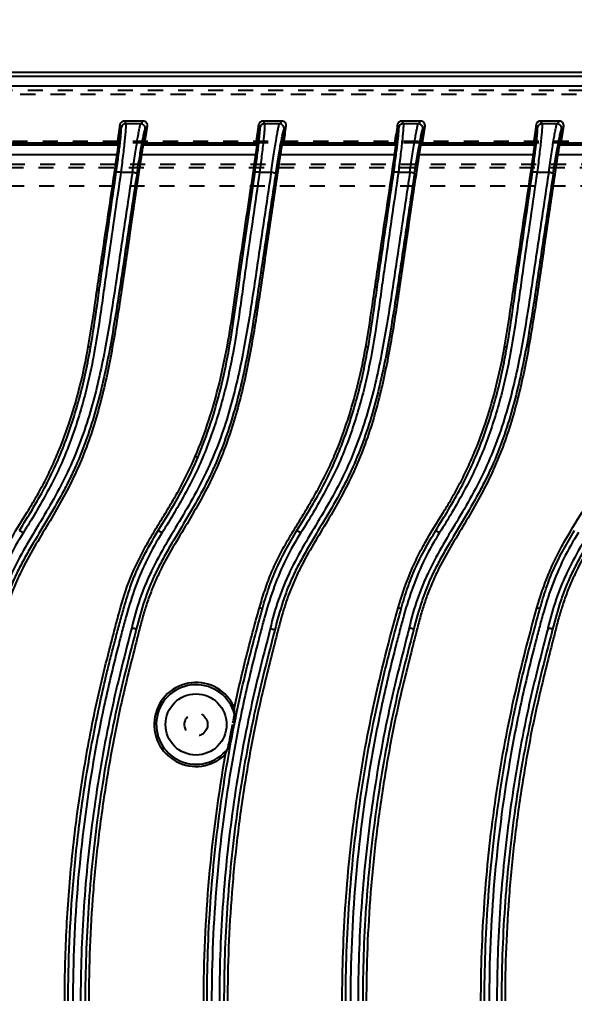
# Model space of a CAD drawing. Header units: millimetres. Extents: x -946 to 3963, y -10008 to 1396.
# Drawn here: x 1483.7 to 1544, y -832.9 to -727.1 of the extents above; entities that cross this region are included whole.
import ezdxf

# ---------------------------------------------------------------- set-up
doc = ezdxf.new("R2010")
doc.units = ezdxf.units.MM
doc.header["$LTSCALE"] = 16.335
doc.header["$PDMODE"] = 3
doc.header["$PDSIZE"] = 0.3125
doc.linetypes.add('HIDDEN', pattern=[0.2, 0.1, -0.1])
doc.layers.get('0').update_dxf_attribs({"linetype": 'CONTINUOUS'})
doc.layers.get('Defpoints').update_dxf_attribs({"linetype": 'CONTINUOUS'})
doc.layers.add('DEFAULT_2', color=8, linetype='HIDDEN')
doc.styles.get("Standard").update_dxf_attribs({"font": 'txt', "width": 0.8})
doc.dimstyles.new('11', dxfattribs={"dimtxt": 10, "dimasz": 10, "dimexe": 0, "dimexo": 0, "dimgap": 0, "dimtad": 0, "dimzin": 0, "dimdsep": 46, "dimtxsty": 'Standard', "dimcen": 0, "dimclrd": 4, "dimclre": 4, "dimclrt": 6, "dimazin": 0, "dimtfac": 1, "dimtofl": 0, "dimtmove": 0, "dimatfit": 3, "dimfxl": 0, "dimtolj": 1, "dimtzin": 0, "dimarcsym": 0})

# ---------------------------------------------------------------- blocks, each defined once
blk = doc.blocks.new('*D20')
at = {"color": 4, "lineweight": -2}
for p, q in [((1308.93, -833.86), (1308.93, -701.67)), ((1318.93, -701.67), (1478.02, -701.67)), ((1807.46, -701.67), (1516.68, -701.67)), ((1817.46, -797.18), (1817.46, -701.67))]:
    blk.add_line(p, q, dxfattribs=at)
at = {"color": 4}
for points in [[(1318.93, -700.01), (1318.93, -703.34), (1308.93, -701.67)], [(1807.46, -700.01), (1807.46, -703.34), (1817.46, -701.67)]]:
    blk.add_solid(points, dxfattribs=at)
at = {"layer": 'Defpoints', "color": 0}
for p in [(1308.93, -701.67), (1817.46, -797.18), (1308.93, -833.86)]:
    blk.add_point(p, dxfattribs=at)
at = {"color": 6, "insert": (1497.35, -701.67), "char_height": 10, "attachment_point": 5}
blk.add_mtext('\\A1;508.53', dxfattribs=at)
blk = doc.blocks.new('*D22')
at = {"color": 4, "lineweight": -2}
for p, q in [((1248.19, -736.94), (1248.19, -631.54)), ((1258.19, -631.54), (1512.67, -631.54)), ((1868.19, -631.54), (1548.67, -631.54)), ((1878.19, -736.94), (1878.19, -631.54))]:
    blk.add_line(p, q, dxfattribs=at)
at = {"color": 4}
for points in [[(1258.19, -629.87), (1258.19, -633.2), (1248.19, -631.54)], [(1868.19, -629.87), (1868.19, -633.2), (1878.19, -631.54)]]:
    blk.add_solid(points, dxfattribs=at)
at = {"layer": 'Defpoints', "color": 0}
for p in [(1248.19, -631.54), (1248.19, -736.94), (1878.19, -736.94)]:
    blk.add_point(p, dxfattribs=at)
at = {"color": 6, "insert": (1530.67, -631.54), "char_height": 10, "attachment_point": 5}
blk.add_mtext('\\A1;630.00', dxfattribs=at)

msp = doc.modelspace()

# ---------------------------------------------------------------- linework, layer by layer
at = {"color": 7, "linetype": 'Continuous'}
for p, q in [((1395.982, -732.854), (1619.855, -732.854)), ((1593.518, -733.347), (1416.687, -733.347)), ((1416.663, -734.35), (1593.543, -734.35)), ((1495.105, -738.175), (1495.252, -738.48)), ((1497.119, -738.175), (1495.105, -738.175)), ((1496.882, -738.48), (1497.119, -738.175)), ((1510.18, -738.175), (1510.327, -738.48)), ((1512.194, -738.175), (1510.18, -738.175)), ((1511.957, -738.48), (1512.194, -738.175)), ((1525.255, -738.175), (1525.402, -738.48)), ((1527.269, -738.175), (1525.255, -738.175)), ((1527.032, -738.48), (1527.269, -738.175)), ((1540.33, -738.175), (1540.477, -738.48)), ((1542.344, -738.175), (1540.33, -738.175)), ((1542.107, -738.48), (1542.344, -738.175)), ((1494.468, -740.846), (1494.756, -738.909)), ((1494.756, -738.909), (1494.609, -738.604)), ((1496.882, -738.48), (1495.252, -738.48)), ((1497.615, -738.751), (1497.378, -739.056)), ((1509.543, -740.846), (1509.831, -738.909)), ((1509.831, -738.909), (1509.684, -738.604)), ((1511.957, -738.48), (1510.327, -738.48)), ((1512.69, -738.751), (1512.453, -739.056)), ((1524.618, -740.846), (1524.906, -738.909)), ((1524.906, -738.909), (1524.759, -738.604)), ((1527.032, -738.48), (1525.402, -738.48)), ((1527.765, -738.751), (1527.528, -739.056)), ((1539.693, -740.846), (1539.981, -738.909)), ((1539.981, -738.909), (1539.834, -738.604)), ((1542.107, -738.48), (1540.477, -738.48)), ((1542.84, -738.751), (1542.603, -739.056)), ((1494.442, -740.796), (1482.077, -740.796)), ((1494.319, -740.562), (1482.27, -740.562)), ((1494.319, -740.562), (1494.468, -740.846)), ((1497.345, -740.562), (1497.111, -740.846)), ((1509.517, -740.796), (1497.152, -740.796)), ((1509.394, -740.562), (1497.345, -740.562)), ((1509.394, -740.562), (1509.543, -740.846)), ((1512.42, -740.562), (1512.186, -740.846)), ((1524.592, -740.796), (1512.227, -740.796)), ((1524.469, -740.562), (1512.42, -740.562)), ((1524.469, -740.562), (1524.618, -740.846)), ((1527.261, -740.846), (1527.124, -741.762)), ((1527.495, -740.562), (1527.302, -740.796)), ((1539.667, -740.796), (1527.302, -740.796)), ((1539.544, -740.562), (1527.495, -740.562)), ((1539.544, -740.562), (1539.693, -740.846)), ((1542.57, -740.562), (1542.336, -740.846)), ((1554.742, -740.796), (1542.377, -740.796)), ((1554.619, -740.562), (1542.57, -740.562)), ((1481.894, -741.8), (1494.326, -741.8)), ((1496.969, -741.8), (1509.401, -741.8)), ((1512.044, -741.8), (1524.476, -741.8)), ((1527.119, -741.8), (1539.551, -741.8)), ((1542.194, -741.8), (1554.626, -741.8)), ((1494.723, -743.712), (1495.983, -743.712)), ((1509.798, -743.712), (1511.058, -743.712)), ((1524.873, -743.712), (1526.133, -743.712)), ((1539.948, -743.712), (1541.208, -743.712)), ((1491.433, -762.757), (1491.179, -762.711)), ((1521.583, -762.757), (1521.329, -762.711)), ((1536.658, -762.757), (1536.404, -762.711)), ((1503.079, -774.723), (1502.806, -774.604)), ((1510.109, -791.133), (1509.782, -791.036)), ((1525.184, -791.133), (1524.857, -791.036)), ((1540.259, -791.133), (1539.932, -791.036))]:
    msp.add_line(p, q, dxfattribs=at)
msp.add_circle((1502.894, -803.707), 3.318, dxfattribs=at)
for centre, radius, start, end in [((1495.105, -738.677), 0.502, 89.9939, 171.60618), ((1510.18, -738.677), 0.502, 89.9939, 171.60618), ((1525.255, -738.677), 0.502, 89.9939, 171.60618), ((1540.33, -738.677), 0.502, 89.9939, 171.60618), ((1495.253, -738.984), 0.503, 90.07026, 171.4021), ((1496.88, -738.984), 0.503, 351.74445, 89.8616), ((1510.328, -738.984), 0.503, 90.07026, 171.4021), ((1511.955, -738.984), 0.503, 351.74445, 89.8616), ((1525.403, -738.984), 0.503, 90.07025, 171.40209), ((1527.03, -738.984), 0.503, 351.74449, 89.86161), ((1540.478, -738.984), 0.503, 90.07026, 171.4021), ((1542.105, -738.984), 0.503, 351.74445, 89.8616), ((1502.894, -803.707), 4.556, 23.73915, 314.17272), ((1502.894, -803.707), 4.321, 14.83869, 323.07332), ((1494.273, -802.357), 12.8, 358.91173, 2.16804), ((1657.35, -833.872), 153.654, 169.91833, 179.99441)]:
    msp.add_arc(centre, radius, start, end, dxfattribs=at)
for centre, major_axis, ratio, start_param, end_param in [((6706.35, -1516.338), (4145.301, -3254.93), 0.9991931, -2.6237227, -2.6233469), ((-149.885, -494.779), (1649.642, 229.679), 0.9993382, -0.286637, -0.2855374), ((6721.425, -1516.338), (4145.301, -3254.93), 0.9991931, -2.6237227, -2.6233469), ((-134.81, -494.779), (1649.642, 229.679), 0.9993382, -0.286637, -0.2855374), ((6736.5, -1516.338), (4145.301, -3254.93), 0.9991931, -2.6237227, -2.6233469), ((-119.735, -494.779), (1649.642, 229.679), 0.9993382, -0.286637, -0.2855374), ((6751.575, -1516.338), (4145.301, -3254.93), 0.9991931, -2.6237227, -2.6233469), ((-104.66, -494.779), (1649.642, 229.679), 0.9993382, -0.286637, -0.2855374)]:
    msp.add_ellipse(centre, major_axis=major_axis, ratio=ratio, start_param=start_param, end_param=end_param, dxfattribs=at)
for points, knots in [([(1497.615, -738.751), (1497.636, -738.613), (1497.551, -738.304), (1497.258, -738.175), (1497.119, -738.175)], [0, 0, 0, 0, 0.5000318, 1, 1, 1, 1]), ([(1512.69, -738.751), (1512.711, -738.613), (1512.626, -738.304), (1512.333, -738.175), (1512.194, -738.175)], [0, 0, 0, 0, 0.5000318, 1, 1, 1, 1]), ([(1527.765, -738.751), (1527.786, -738.613), (1527.701, -738.304), (1527.408, -738.175), (1527.269, -738.175)], [0, 0, 0, 0, 0.5000318, 1, 1, 1, 1]), ([(1542.84, -738.751), (1542.861, -738.613), (1542.776, -738.304), (1542.483, -738.175), (1542.344, -738.175)], [0, 0, 0, 0, 0.5000318, 1, 1, 1, 1]), ([(1494.225, -743.704), (1494.311, -743.104), (1494.432, -742.236), (1494.572, -741.13), (1494.654, -740.43), (1494.715, -739.848), (1494.75, -739.445), (1494.765, -739.195), (1494.769, -739.065), (1494.766, -738.974), (1494.762, -738.925), (1494.756, -738.909)], [0, 0, 0, 0, 0.376564, 0.5445873, 0.692061, 0.8145481, 0.9082275, 0.9433357, 0.9702746, 0.9890989, 1, 1, 1, 1]), ([(1495.252, -738.48), (1495.259, -738.496), (1495.263, -738.548), (1495.266, -738.644), (1495.262, -738.786), (1495.248, -739.058), (1495.213, -739.497), (1495.152, -740.132), (1495.069, -740.897), (1494.969, -741.767), (1494.852, -742.717), (1494.767, -743.374), (1494.723, -743.712)], [0, 0, 0, 0, 0.0101523, 0.0287434, 0.0556527, 0.0906475, 0.1839372, 0.3065392, 0.454492, 0.6223054, 0.8055891, 1, 1, 1, 1]), ([(1495.983, -743.712), (1496.031, -743.374), (1496.125, -742.716), (1496.268, -741.767), (1496.405, -740.897), (1496.531, -740.132), (1496.644, -739.496), (1496.729, -739.057), (1496.789, -738.786), (1496.823, -738.644), (1496.852, -738.547), (1496.871, -738.496), (1496.882, -738.48)], [0, 0, 0, 0, 0.1929247, 0.3750381, 0.5421255, 0.6899815, 0.8129634, 0.9069125, 0.9423776, 0.9698424, 0.9890907, 1, 1, 1, 1]), ([(1496.48, -743.852), (1496.572, -743.25), (1496.712, -742.379), (1496.901, -741.274), (1497.028, -740.574), (1497.14, -739.992), (1497.225, -739.589), (1497.285, -739.34), (1497.319, -739.209), (1497.349, -739.118), (1497.368, -739.071), (1497.378, -739.056)], [0, 0, 0, 0, 0.3743434, 0.5415752, 0.6886871, 0.8112772, 0.9056103, 0.9413499, 0.9690975, 0.9886723, 1, 1, 1, 1]), ([(1509.3, -743.704), (1509.386, -743.104), (1509.507, -742.235), (1509.647, -741.13), (1509.729, -740.43), (1509.79, -739.848), (1509.825, -739.445), (1509.84, -739.195), (1509.844, -739.065), (1509.841, -738.974), (1509.837, -738.925), (1509.831, -738.909)], [0, 0, 0, 0, 0.3765674, 0.5445905, 0.692063, 0.8145489, 0.9082275, 0.9433356, 0.9702744, 0.9890987, 1, 1, 1, 1]), ([(1510.327, -738.48), (1510.334, -738.496), (1510.338, -738.548), (1510.341, -738.644), (1510.337, -738.786), (1510.323, -739.058), (1510.288, -739.497), (1510.227, -740.132), (1510.144, -740.897), (1510.044, -741.767), (1509.927, -742.717), (1509.842, -743.374), (1509.798, -743.712)], [0, 0, 0, 0, 0.0101523, 0.0287434, 0.0556527, 0.0906475, 0.1839372, 0.3065392, 0.454492, 0.6223054, 0.8055891, 1, 1, 1, 1]), ([(1511.058, -743.712), (1511.106, -743.374), (1511.2, -742.716), (1511.343, -741.767), (1511.48, -740.897), (1511.606, -740.132), (1511.719, -739.496), (1511.804, -739.057), (1511.864, -738.786), (1511.898, -738.644), (1511.927, -738.547), (1511.946, -738.496), (1511.957, -738.48)], [0, 0, 0, 0, 0.1929247, 0.3750381, 0.5421255, 0.6899815, 0.8129634, 0.9069125, 0.9423776, 0.9698424, 0.9890907, 1, 1, 1, 1]), ([(1511.555, -743.852), (1511.647, -743.25), (1511.787, -742.379), (1511.976, -741.274), (1512.103, -740.574), (1512.215, -739.992), (1512.3, -739.589), (1512.36, -739.34), (1512.394, -739.209), (1512.424, -739.118), (1512.443, -739.071), (1512.453, -739.056)], [0, 0, 0, 0, 0.3743434, 0.5415752, 0.6886871, 0.8112772, 0.9056103, 0.9413499, 0.9690975, 0.9886723, 1, 1, 1, 1]), ([(1524.375, -743.704), (1524.461, -743.104), (1524.582, -742.236), (1524.722, -741.13), (1524.804, -740.43), (1524.865, -739.848), (1524.9, -739.445), (1524.915, -739.195), (1524.919, -739.065), (1524.916, -738.974), (1524.912, -738.925), (1524.906, -738.909)], [0, 0, 0, 0, 0.3765589, 0.5445805, 0.6920533, 0.8145404, 0.9082207, 0.9433303, 0.9702711, 0.9890975, 1, 1, 1, 1]), ([(1525.402, -738.48), (1525.409, -738.496), (1525.413, -738.548), (1525.416, -738.644), (1525.412, -738.786), (1525.398, -739.058), (1525.363, -739.497), (1525.302, -740.132), (1525.219, -740.897), (1525.119, -741.767), (1525.002, -742.717), (1524.917, -743.374), (1524.873, -743.712)], [0, 0, 0, 0, 0.0101523, 0.0287434, 0.0556527, 0.0906475, 0.1839372, 0.3065392, 0.4544921, 0.6223055, 0.8055892, 1, 1, 1, 1]), ([(1526.133, -743.712), (1526.181, -743.374), (1526.275, -742.716), (1526.418, -741.767), (1526.555, -740.897), (1526.681, -740.132), (1526.794, -739.496), (1526.879, -739.057), (1526.939, -738.786), (1526.973, -738.644), (1527.002, -738.547), (1527.021, -738.496), (1527.032, -738.48)], [0, 0, 0, 0, 0.1929248, 0.3750381, 0.5421254, 0.6899815, 0.8129634, 0.9069126, 0.9423776, 0.9698424, 0.9890907, 1, 1, 1, 1]), ([(1526.63, -743.852), (1526.722, -743.25), (1526.862, -742.379), (1527.051, -741.274), (1527.178, -740.574), (1527.29, -739.992), (1527.375, -739.589), (1527.435, -739.34), (1527.469, -739.209), (1527.499, -739.118), (1527.518, -739.071), (1527.528, -739.056)], [0, 0, 0, 0, 0.3743409, 0.5415718, 0.6886833, 0.8112734, 0.9056072, 0.9413474, 0.9690957, 0.9886713, 1, 1, 1, 1]), ([(1539.45, -743.704), (1539.536, -743.104), (1539.657, -742.236), (1539.797, -741.13), (1539.879, -740.43), (1539.94, -739.848), (1539.975, -739.445), (1539.99, -739.195), (1539.994, -739.065), (1539.991, -738.974), (1539.987, -738.925), (1539.981, -738.909)], [0, 0, 0, 0, 0.376564, 0.5445873, 0.692061, 0.8145481, 0.9082275, 0.9433357, 0.9702746, 0.9890989, 1, 1, 1, 1]), ([(1540.477, -738.48), (1540.484, -738.496), (1540.488, -738.548), (1540.491, -738.644), (1540.487, -738.786), (1540.473, -739.058), (1540.438, -739.497), (1540.377, -740.132), (1540.294, -740.897), (1540.194, -741.767), (1540.077, -742.717), (1539.992, -743.374), (1539.948, -743.712)], [0, 0, 0, 0, 0.0101523, 0.0287434, 0.0556527, 0.0906475, 0.1839372, 0.3065392, 0.454492, 0.6223054, 0.8055891, 1, 1, 1, 1]), ([(1541.208, -743.712), (1541.256, -743.374), (1541.35, -742.716), (1541.493, -741.767), (1541.63, -740.897), (1541.756, -740.132), (1541.869, -739.496), (1541.954, -739.057), (1542.014, -738.786), (1542.048, -738.644), (1542.077, -738.547), (1542.096, -738.496), (1542.107, -738.48)], [0, 0, 0, 0, 0.1929247, 0.3750381, 0.5421255, 0.6899815, 0.8129634, 0.9069125, 0.9423776, 0.9698424, 0.9890907, 1, 1, 1, 1]), ([(1541.705, -743.852), (1541.797, -743.25), (1541.937, -742.379), (1542.126, -741.274), (1542.253, -740.574), (1542.365, -739.992), (1542.45, -739.589), (1542.51, -739.34), (1542.544, -739.209), (1542.574, -739.118), (1542.593, -739.071), (1542.603, -739.056)], [0, 0, 0, 0, 0.3743434, 0.5415752, 0.6886871, 0.8112772, 0.9056103, 0.9413499, 0.9690975, 0.9886723, 1, 1, 1, 1]), ([(1494.326, -741.8), (1494.345, -741.676), (1494.37, -741.497), (1494.4, -741.266), (1494.418, -741.118), (1494.431, -740.994), (1494.442, -740.898), (1494.442, -740.837), (1494.446, -740.804), (1494.442, -740.796)], [0, 0, 0, 0, 0.3696476, 0.5389436, 0.6885842, 0.8135408, 0.9090729, 0.971911, 1, 1, 1, 1]), ([(1497.153, -740.796), (1497.146, -740.804), (1497.139, -740.837), (1497.122, -740.898), (1497.104, -740.994), (1497.069, -741.174), (1497.023, -741.446), (1496.987, -741.676), (1496.969, -741.8)], [0, 0, 0, 0, 0.0297712, 0.0939253, 0.1901684, 0.3151546, 0.6326665, 1, 1, 1, 1]), ([(1509.401, -741.8), (1509.42, -741.676), (1509.445, -741.497), (1509.475, -741.266), (1509.493, -741.118), (1509.506, -740.994), (1509.517, -740.898), (1509.517, -740.837), (1509.521, -740.804), (1509.517, -740.796)], [0, 0, 0, 0, 0.3696476, 0.5389436, 0.6885842, 0.8135408, 0.9090729, 0.971911, 1, 1, 1, 1]), ([(1512.228, -740.796), (1512.221, -740.804), (1512.214, -740.837), (1512.197, -740.898), (1512.179, -740.994), (1512.144, -741.174), (1512.098, -741.446), (1512.062, -741.676), (1512.044, -741.8)], [0, 0, 0, 0, 0.0297712, 0.0939253, 0.1901684, 0.3151546, 0.6326665, 1, 1, 1, 1]), ([(1524.476, -741.8), (1524.495, -741.676), (1524.52, -741.497), (1524.55, -741.266), (1524.568, -741.118), (1524.581, -740.994), (1524.592, -740.898), (1524.592, -740.837), (1524.596, -740.804), (1524.592, -740.796)], [0, 0, 0, 0, 0.3696476, 0.5389436, 0.6885842, 0.8135408, 0.9090729, 0.971911, 1, 1, 1, 1]), ([(1527.302, -740.796), (1527.296, -740.804), (1527.289, -740.837), (1527.272, -740.898), (1527.253, -740.994), (1527.219, -741.173), (1527.173, -741.446), (1527.137, -741.676), (1527.118, -741.8)], [0, 0, 0, 0, 0.0297503, 0.0938378, 0.189958, 0.3147626, 0.6324244, 1, 1, 1, 1]), ([(1539.551, -741.8), (1539.57, -741.676), (1539.595, -741.497), (1539.625, -741.266), (1539.643, -741.118), (1539.656, -740.994), (1539.667, -740.898), (1539.667, -740.837), (1539.671, -740.804), (1539.667, -740.796)], [0, 0, 0, 0, 0.3696476, 0.5389436, 0.6885842, 0.8135408, 0.9090729, 0.971911, 1, 1, 1, 1]), ([(1542.378, -740.796), (1542.371, -740.804), (1542.364, -740.837), (1542.347, -740.898), (1542.329, -740.994), (1542.294, -741.174), (1542.248, -741.446), (1542.212, -741.676), (1542.194, -741.8)], [0, 0, 0, 0, 0.0297712, 0.0939253, 0.1901684, 0.3151546, 0.6326665, 1, 1, 1, 1]), ([(1496.969, -741.8), (1496.675, -743.764), (1496.084, -747.691), (1495.239, -753.588), (1494.522, -758.501), (1493.873, -762.419), (1493.138, -766.322), (1492.174, -770.183), (1490.884, -773.941), (1489.711, -776.684), (1488.346, -779.333), (1486.845, -781.908), (1485.293, -784.45), (1484.085, -786.623), (1483.263, -788.433), (1482.716, -789.82), (1482.248, -791.235), (1481.846, -792.67), (1481.48, -794.114), (1480.995, -796.04), (1480.379, -798.445), (1479.694, -801.344), (1479.076, -804.258), (1478.528, -807.186), (1477.867, -811.103), (1477.18, -816.021), (1476.398, -823.926), (1476.162, -829.886), (1476.162, -833.857)], [0, 0, 0, 0, 0.0624981, 0.1249962, 0.1874941, 0.2187435, 0.2499951, 0.3124799, 0.343738, 0.3749893, 0.4062459, 0.4374932, 0.468754, 0.5000005, 0.5156417, 0.5312811, 0.5469063, 0.5625299, 0.5781628, 0.5937942, 0.625041, 0.656289, 0.6875397, 0.7187893, 0.750039, 0.8125353, 0.8750316, 1, 1, 1, 1]), ([(1491.179, -762.711), (1491.488, -760.976), (1491.874, -758.36), (1492.376, -754.872), (1492.896, -751.386), (1493.552, -747.029), (1494.068, -743.543), (1494.326, -741.8)], [0, 0, 0, 0, 0.2499932, 0.3750065, 0.5000072, 0.7499999, 1, 1, 1, 1]), ([(1512.044, -741.8), (1511.75, -743.764), (1511.159, -747.691), (1510.314, -753.588), (1509.597, -758.501), (1508.948, -762.419), (1508.213, -766.322), (1507.249, -770.183), (1505.959, -773.941), (1504.786, -776.684), (1503.421, -779.333), (1501.92, -781.908), (1500.368, -784.45), (1499.16, -786.623), (1498.338, -788.433), (1497.791, -789.82), (1497.323, -791.235), (1496.921, -792.67), (1496.555, -794.114), (1496.07, -796.04), (1495.454, -798.445), (1494.769, -801.344), (1494.151, -804.258), (1493.603, -807.186), (1492.942, -811.103), (1492.255, -816.021), (1491.473, -823.926), (1491.237, -829.886), (1491.237, -833.857)], [0, 0, 0, 0, 0.0624981, 0.1249962, 0.1874941, 0.2187435, 0.2499951, 0.3124799, 0.343738, 0.3749893, 0.4062459, 0.4374932, 0.468754, 0.5000005, 0.5156417, 0.5312811, 0.5469063, 0.5625299, 0.5781628, 0.5937942, 0.625041, 0.656289, 0.6875397, 0.7187893, 0.750039, 0.8125353, 0.8750316, 1, 1, 1, 1]), ([(1502.806, -774.604), (1503.354, -773.318), (1504.331, -770.691), (1505.474, -766.649), (1506.329, -762.538), (1506.979, -758.394), (1507.545, -754.239), (1508.149, -750.09), (1508.778, -745.945), (1509.196, -743.182), (1509.401, -741.8)], [0, 0, 0, 0, 0.1250072, 0.2501883, 0.3752455, 0.5001909, 0.6251647, 0.7501209, 0.8750607, 1, 1, 1, 1]), ([(1527.119, -741.8), (1526.825, -743.764), (1526.234, -747.691), (1525.389, -753.588), (1524.672, -758.501), (1524.023, -762.419), (1523.288, -766.322), (1522.324, -770.183), (1521.034, -773.941), (1519.861, -776.684), (1518.496, -779.333), (1516.995, -781.908), (1515.443, -784.45), (1514.235, -786.623), (1513.413, -788.433), (1512.866, -789.82), (1512.398, -791.235), (1511.996, -792.67), (1511.63, -794.114), (1511.145, -796.04), (1510.529, -798.445), (1509.844, -801.344), (1509.226, -804.258), (1508.678, -807.186), (1508.017, -811.103), (1507.33, -816.021), (1506.548, -823.926), (1506.312, -829.886), (1506.312, -833.857)], [0, 0, 0, 0, 0.0624981, 0.1249962, 0.1874941, 0.2187435, 0.2499951, 0.3124799, 0.343738, 0.3749893, 0.4062459, 0.4374932, 0.468754, 0.5000005, 0.5156417, 0.5312811, 0.5469063, 0.5625299, 0.5781628, 0.5937942, 0.625041, 0.656289, 0.6875397, 0.7187893, 0.750039, 0.8125353, 0.8750316, 1, 1, 1, 1]), ([(1521.329, -762.711), (1521.638, -760.976), (1522.024, -758.36), (1522.526, -754.872), (1523.046, -751.386), (1523.702, -747.029), (1524.218, -743.543), (1524.476, -741.8)], [0, 0, 0, 0, 0.2499931, 0.3750065, 0.5000072, 0.7499999, 1, 1, 1, 1]), ([(1542.194, -741.8), (1541.9, -743.764), (1541.309, -747.691), (1540.464, -753.588), (1539.747, -758.501), (1539.098, -762.419), (1538.363, -766.322), (1537.399, -770.183), (1536.109, -773.941), (1534.936, -776.684), (1533.571, -779.333), (1532.07, -781.908), (1530.518, -784.45), (1529.31, -786.623), (1528.488, -788.433), (1527.941, -789.82), (1527.473, -791.235), (1527.071, -792.67), (1526.705, -794.114), (1526.22, -796.04), (1525.604, -798.445), (1524.919, -801.344), (1524.301, -804.258), (1523.753, -807.186), (1523.092, -811.103), (1522.405, -816.021), (1521.623, -823.926), (1521.387, -829.886), (1521.387, -833.857)], [0, 0, 0, 0, 0.0624981, 0.1249962, 0.1874941, 0.2187435, 0.2499951, 0.3124799, 0.343738, 0.3749893, 0.4062459, 0.4374932, 0.468754, 0.5000005, 0.5156417, 0.5312811, 0.5469063, 0.5625299, 0.5781628, 0.5937942, 0.625041, 0.656289, 0.6875397, 0.7187893, 0.750039, 0.8125353, 0.8750316, 1, 1, 1, 1]), ([(1536.404, -762.711), (1536.713, -760.976), (1537.099, -758.36), (1537.601, -754.872), (1538.121, -751.386), (1538.777, -747.029), (1539.293, -743.543), (1539.551, -741.8)], [0, 0, 0, 0, 0.2499932, 0.3750065, 0.5000072, 0.7499999, 1, 1, 1, 1]), ([(1557.269, -741.8), (1556.975, -743.764), (1556.384, -747.691), (1555.539, -753.588), (1554.822, -758.501), (1554.173, -762.419), (1553.438, -766.322), (1552.474, -770.183), (1551.184, -773.941), (1550.011, -776.684), (1548.646, -779.333), (1547.145, -781.908), (1545.593, -784.45), (1544.385, -786.623), (1543.563, -788.433), (1543.016, -789.82), (1542.548, -791.235), (1542.146, -792.67), (1541.78, -794.114), (1541.295, -796.04), (1540.679, -798.445), (1539.994, -801.344), (1539.376, -804.258), (1538.828, -807.186), (1538.167, -811.103), (1537.48, -816.021), (1536.698, -823.926), (1536.462, -829.886), (1536.462, -833.857)], [0, 0, 0, 0, 0.0624981, 0.1249962, 0.1874941, 0.2187435, 0.2499951, 0.3124799, 0.343738, 0.3749893, 0.4062459, 0.4374932, 0.468754, 0.5000005, 0.5156417, 0.5312811, 0.5469063, 0.5625299, 0.5781628, 0.5937942, 0.625041, 0.656289, 0.6875397, 0.7187893, 0.750039, 0.8125353, 0.8750316, 1, 1, 1, 1]), ([(1495.983, -743.712), (1495.659, -745.859), (1495.165, -749.079), (1494.533, -753.377), (1493.901, -757.68), (1493.213, -761.978), (1492.331, -766.244), (1491.264, -770.47), (1489.798, -774.597), (1487.848, -778.503), (1486.207, -781.338), (1484.501, -784.135), (1483.193, -786.535), (1482.289, -788.526), (1481.511, -790.57), (1481.066, -792.152), (1480.825, -793.218)], [0, 0, 0, 0, 0.1245466, 0.1868726, 0.2492323, 0.3740529, 0.4365239, 0.4990315, 0.6240793, 0.6866805, 0.7493093, 0.8119417, 0.874624, 0.9059563, 0.937305, 1, 1, 1, 1]), ([(1496.48, -743.852), (1496.15, -745.991), (1495.505, -750.275), (1494.554, -756.708), (1493.541, -763.138), (1492.37, -768.448), (1491.066, -772.605), (1490.06, -775.153), (1489.129, -777.15), (1488.102, -779.123), (1486.695, -781.527), (1485.252, -783.902), (1484.163, -785.82), (1483.408, -787.266), (1482.75, -788.744), (1482.017, -790.77), (1481.584, -792.328), (1481.314, -793.374)], [0, 0, 0, 0, 0.1241016, 0.2484149, 0.3728831, 0.4973401, 0.5597458, 0.6225384, 0.6541986, 0.6860555, 0.7500907, 0.8138639, 0.8453895, 0.8765498, 0.9073703, 0.9380824, 1, 1, 1, 1]), ([(1494.723, -743.712), (1494.481, -745.397), (1493.992, -748.769), (1493.37, -752.983), (1492.898, -756.36), (1492.432, -759.741), (1491.908, -763.116), (1491.203, -766.459), (1490.565, -768.943), (1489.808, -771.395), (1488.939, -773.81), (1487.923, -776.17), (1486.745, -778.453), (1485.484, -780.691), (1484.593, -782.155), (1484.132, -782.876)], [0, 0, 0, 0, 0.1246204, 0.2493534, 0.3117592, 0.3741905, 0.4991276, 0.5616472, 0.624186, 0.6867602, 0.7493792, 0.8119886, 0.8746382, 0.9373244, 1, 1, 1, 1]), ([(1491.431, -762.757), (1491.709, -761.179), (1492.062, -758.799), (1492.502, -755.621), (1492.956, -752.44), (1493.539, -748.469), (1493.998, -745.292), (1494.226, -743.704)], [0, 0, 0, 0, 0.2496228, 0.3747259, 0.4998744, 0.7500699, 1, 1, 1, 1]), ([(1494.226, -743.704), (1494.228, -743.699), (1494.243, -743.691), (1494.294, -743.682), (1494.399, -743.68), (1494.55, -743.69), (1494.664, -743.704), (1494.723, -743.712)], [0, 0, 0, 0, 0.0316691, 0.0926635, 0.3162316, 0.6441843, 1, 1, 1, 1]), ([(1511.058, -743.712), (1510.734, -745.859), (1510.24, -749.079), (1509.608, -753.377), (1508.976, -757.68), (1508.288, -761.978), (1507.406, -766.244), (1506.339, -770.47), (1504.873, -774.597), (1502.923, -778.503), (1501.282, -781.338), (1499.576, -784.135), (1498.268, -786.535), (1497.364, -788.526), (1496.586, -790.57), (1496.141, -792.152), (1495.9, -793.218)], [0, 0, 0, 0, 0.1245466, 0.1868726, 0.2492323, 0.3740529, 0.4365239, 0.4990315, 0.6240793, 0.6866805, 0.7493093, 0.8119417, 0.874624, 0.9059563, 0.937305, 1, 1, 1, 1]), ([(1495.983, -743.712), (1496.044, -743.721), (1496.161, -743.742), (1496.314, -743.777), (1496.418, -743.809), (1496.466, -743.834), (1496.479, -743.847), (1496.48, -743.852)], [0, 0, 0, 0, 0.3527271, 0.6820879, 0.9075008, 0.9686102, 1, 1, 1, 1]), ([(1511.555, -743.852), (1511.225, -745.991), (1510.58, -750.275), (1509.629, -756.708), (1508.616, -763.138), (1507.445, -768.448), (1506.141, -772.605), (1505.135, -775.153), (1504.204, -777.15), (1503.177, -779.123), (1501.77, -781.527), (1500.327, -783.902), (1499.238, -785.82), (1498.483, -787.266), (1497.825, -788.744), (1497.092, -790.77), (1496.659, -792.328), (1496.389, -793.374)], [0, 0, 0, 0, 0.1241016, 0.2484149, 0.3728831, 0.4973401, 0.5597458, 0.6225384, 0.6541986, 0.6860555, 0.7500907, 0.8138639, 0.8453895, 0.8765498, 0.9073703, 0.9380824, 1, 1, 1, 1]), ([(1509.798, -743.712), (1509.556, -745.397), (1509.067, -748.769), (1508.445, -752.983), (1507.973, -756.36), (1507.507, -759.741), (1506.983, -763.116), (1506.278, -766.459), (1505.64, -768.943), (1504.883, -771.395), (1504.014, -773.81), (1502.998, -776.17), (1501.82, -778.453), (1500.559, -780.691), (1499.668, -782.155), (1499.207, -782.876)], [0, 0, 0, 0, 0.1246204, 0.2493534, 0.3117592, 0.3741905, 0.4991276, 0.5616472, 0.624186, 0.6867602, 0.7493792, 0.8119886, 0.8746382, 0.9373244, 1, 1, 1, 1]), ([(1503.082, -774.724), (1503.598, -773.509), (1504.521, -771.031), (1505.62, -767.224), (1506.434, -763.345), (1507.052, -759.43), (1507.592, -755.497), (1508.16, -751.564), (1508.735, -747.634), (1509.113, -745.013), (1509.301, -743.704)], [0, 0, 0, 0, 0.1247861, 0.2496881, 0.3743386, 0.4991939, 0.6244013, 0.7496904, 0.8748992, 1, 1, 1, 1]), ([(1509.301, -743.704), (1509.303, -743.699), (1509.318, -743.691), (1509.369, -743.682), (1509.474, -743.68), (1509.625, -743.69), (1509.739, -743.704), (1509.798, -743.712)], [0, 0, 0, 0, 0.0316691, 0.0926635, 0.3162316, 0.6441843, 1, 1, 1, 1]), ([(1526.133, -743.712), (1525.808, -745.862), (1525.314, -749.088), (1524.68, -753.393), (1524.048, -757.704), (1523.184, -763.086), (1521.765, -769.483), (1519.926, -774.647), (1517.968, -778.558), (1516.322, -781.397), (1514.614, -784.198), (1513.308, -786.605), (1512.408, -788.602), (1511.634, -790.651), (1511.191, -792.237), (1510.951, -793.305)], [0, 0, 0, 0, 0.1245501, 0.1868778, 0.2492393, 0.3740641, 0.4990157, 0.6240684, 0.6866708, 0.7493028, 0.8119367, 0.8746196, 0.9059539, 0.9373039, 1, 1, 1, 1]), ([(1511.058, -743.712), (1511.119, -743.721), (1511.236, -743.742), (1511.389, -743.777), (1511.493, -743.809), (1511.541, -743.834), (1511.554, -743.847), (1511.555, -743.852)], [0, 0, 0, 0, 0.3527271, 0.6820879, 0.9075008, 0.9686102, 1, 1, 1, 1]), ([(1526.63, -743.852), (1526.298, -745.999), (1525.652, -750.299), (1524.697, -756.757), (1523.679, -763.21), (1522.498, -768.536), (1521.181, -772.701), (1520.168, -775.25), (1519.231, -777.246), (1518.199, -779.218), (1516.79, -781.619), (1515.348, -783.992), (1514.265, -785.91), (1513.515, -787.356), (1512.863, -788.834), (1512.139, -790.86), (1511.711, -792.416), (1511.441, -793.46)], [0, 0, 0, 0, 0.1243506, 0.2489265, 0.3736639, 0.4982962, 0.5607363, 0.6235136, 0.6551431, 0.6869516, 0.7508506, 0.8144592, 0.8458909, 0.8769467, 0.9076626, 0.9382777, 1, 1, 1, 1]), ([(1524.873, -743.712), (1524.631, -745.397), (1524.142, -748.769), (1523.52, -752.983), (1523.048, -756.36), (1522.582, -759.741), (1522.058, -763.116), (1521.353, -766.459), (1520.715, -768.943), (1519.958, -771.395), (1519.089, -773.81), (1518.073, -776.17), (1516.895, -778.453), (1515.634, -780.691), (1514.743, -782.155), (1514.282, -782.876)], [0, 0, 0, 0, 0.1246204, 0.2493534, 0.3117592, 0.3741905, 0.4991276, 0.5616472, 0.624186, 0.6867602, 0.7493792, 0.8119886, 0.8746382, 0.9373244, 1, 1, 1, 1]), ([(1521.581, -762.757), (1521.859, -761.179), (1522.212, -758.799), (1522.652, -755.621), (1523.106, -752.44), (1523.689, -748.469), (1524.148, -745.292), (1524.376, -743.704)], [0, 0, 0, 0, 0.2496228, 0.3747259, 0.4998744, 0.7500699, 1, 1, 1, 1]), ([(1524.376, -743.704), (1524.378, -743.699), (1524.393, -743.691), (1524.444, -743.682), (1524.549, -743.68), (1524.7, -743.69), (1524.814, -743.704), (1524.873, -743.712)], [0, 0, 0, 0, 0.0316691, 0.0926635, 0.3162316, 0.6441843, 1, 1, 1, 1]), ([(1541.208, -743.712), (1540.884, -745.859), (1540.39, -749.079), (1539.758, -753.377), (1539.126, -757.68), (1538.438, -761.978), (1537.556, -766.244), (1536.489, -770.47), (1535.023, -774.597), (1533.073, -778.503), (1531.432, -781.338), (1529.726, -784.135), (1528.418, -786.535), (1527.514, -788.526), (1526.736, -790.57), (1526.291, -792.152), (1526.05, -793.218)], [0, 0, 0, 0, 0.1245466, 0.1868726, 0.2492323, 0.3740529, 0.4365239, 0.4990315, 0.6240793, 0.6866805, 0.7493093, 0.8119417, 0.874624, 0.9059563, 0.937305, 1, 1, 1, 1]), ([(1526.133, -743.712), (1526.194, -743.721), (1526.311, -743.742), (1526.464, -743.777), (1526.568, -743.809), (1526.616, -743.834), (1526.629, -743.847), (1526.63, -743.852)], [0, 0, 0, 0, 0.3527271, 0.6820879, 0.9075008, 0.9686102, 1, 1, 1, 1]), ([(1541.705, -743.852), (1541.375, -745.991), (1540.73, -750.275), (1539.779, -756.708), (1538.766, -763.138), (1537.595, -768.448), (1536.291, -772.605), (1535.285, -775.153), (1534.354, -777.15), (1533.327, -779.123), (1531.92, -781.527), (1530.477, -783.902), (1529.388, -785.82), (1528.633, -787.266), (1527.975, -788.744), (1527.242, -790.77), (1526.809, -792.328), (1526.539, -793.374)], [0, 0, 0, 0, 0.1241016, 0.2484149, 0.3728831, 0.4973401, 0.5597458, 0.6225384, 0.6541986, 0.6860555, 0.7500907, 0.8138639, 0.8453895, 0.8765498, 0.9073703, 0.9380824, 1, 1, 1, 1]), ([(1539.948, -743.712), (1539.706, -745.397), (1539.217, -748.769), (1538.595, -752.983), (1538.123, -756.36), (1537.657, -759.741), (1537.133, -763.116), (1536.428, -766.459), (1535.79, -768.943), (1535.033, -771.395), (1534.164, -773.81), (1533.148, -776.17), (1531.97, -778.453), (1530.709, -780.691), (1529.818, -782.155), (1529.357, -782.876)], [0, 0, 0, 0, 0.1246204, 0.2493534, 0.3117592, 0.3741905, 0.4991276, 0.5616472, 0.624186, 0.6867602, 0.7493792, 0.8119886, 0.8746382, 0.9373244, 1, 1, 1, 1]), ([(1536.656, -762.757), (1536.934, -761.179), (1537.287, -758.799), (1537.727, -755.621), (1538.181, -752.44), (1538.764, -748.469), (1539.223, -745.292), (1539.451, -743.704)], [0, 0, 0, 0, 0.2496228, 0.3747259, 0.4998744, 0.7500699, 1, 1, 1, 1]), ([(1539.451, -743.704), (1539.453, -743.699), (1539.468, -743.691), (1539.519, -743.682), (1539.624, -743.68), (1539.775, -743.69), (1539.889, -743.704), (1539.948, -743.712)], [0, 0, 0, 0, 0.0316691, 0.0926635, 0.3162316, 0.6441843, 1, 1, 1, 1]), ([(1556.283, -743.712), (1555.959, -745.859), (1555.465, -749.079), (1554.833, -753.377), (1554.201, -757.68), (1553.513, -761.978), (1552.631, -766.244), (1551.564, -770.47), (1550.098, -774.597), (1548.148, -778.503), (1546.507, -781.338), (1544.801, -784.135), (1543.493, -786.535), (1542.589, -788.526), (1541.811, -790.57), (1541.366, -792.152), (1541.125, -793.218)], [0, 0, 0, 0, 0.1245466, 0.1868726, 0.2492323, 0.3740529, 0.4365239, 0.4990315, 0.6240793, 0.6866805, 0.7493093, 0.8119417, 0.874624, 0.9059563, 0.937305, 1, 1, 1, 1]), ([(1541.208, -743.712), (1541.269, -743.721), (1541.386, -743.742), (1541.539, -743.777), (1541.643, -743.809), (1541.691, -743.834), (1541.704, -743.847), (1541.705, -743.852)], [0, 0, 0, 0, 0.3527271, 0.6820879, 0.9075008, 0.9686102, 1, 1, 1, 1]), ([(1556.78, -743.852), (1556.45, -745.991), (1555.805, -750.275), (1554.854, -756.708), (1553.841, -763.138), (1552.67, -768.448), (1551.366, -772.605), (1550.36, -775.153), (1549.429, -777.15), (1548.402, -779.123), (1546.995, -781.527), (1545.552, -783.902), (1544.463, -785.82), (1543.708, -787.266), (1543.05, -788.744), (1542.317, -790.77), (1541.884, -792.328), (1541.614, -793.374)], [0, 0, 0, 0, 0.1241016, 0.2484149, 0.3728831, 0.4973401, 0.5597458, 0.6225384, 0.6541986, 0.6860555, 0.7500907, 0.8138639, 0.8453895, 0.8765498, 0.9073703, 0.9380824, 1, 1, 1, 1]), ([(1479.632, -791.036), (1479.984, -789.802), (1480.604, -787.975), (1481.646, -785.629), (1482.852, -783.365), (1484.222, -781.197), (1485.547, -779.001), (1486.465, -777.31), (1487.305, -775.577), (1488.323, -773.221), (1489.41, -770.199), (1490.434, -766.486), (1490.954, -763.973), (1491.179, -762.711)], [0, 0, 0, 0, 0.1250739, 0.1875921, 0.2499968, 0.3749116, 0.4374038, 0.499896, 0.5624148, 0.6249585, 0.7500213, 0.8750378, 1, 1, 1, 1]), ([(1483.709, -782.657), (1484.637, -781.113), (1486.547, -778.073), (1488.385, -773.968), (1489.561, -770.589), (1490.315, -768.008), (1490.939, -765.395), (1491.276, -763.638), (1491.431, -762.757)], [0, 0, 0, 0, 0.2513207, 0.5002744, 0.6253146, 0.7503751, 0.8752281, 1, 1, 1, 1]), ([(1509.782, -791.036), (1509.958, -790.419), (1510.332, -789.19), (1510.989, -787.381), (1511.782, -785.627), (1512.708, -783.94), (1513.701, -782.291), (1514.706, -780.648), (1515.683, -778.989), (1516.611, -777.304), (1517.466, -775.582), (1518.485, -773.227), (1519.556, -770.199), (1520.58, -766.486), (1521.104, -763.973), (1521.329, -762.711)], [0, 0, 0, 0, 0.0625555, 0.125101, 0.1874972, 0.2499109, 0.3124717, 0.3750793, 0.4376199, 0.5000685, 0.562475, 0.6249367, 0.7500195, 0.8750586, 1, 1, 1, 1]), ([(1513.859, -782.657), (1514.787, -781.113), (1516.697, -778.073), (1518.535, -773.968), (1519.711, -770.589), (1520.465, -768.008), (1521.089, -765.395), (1521.426, -763.638), (1521.581, -762.757)], [0, 0, 0, 0, 0.2513207, 0.5002744, 0.6253146, 0.7503751, 0.8752281, 1, 1, 1, 1]), ([(1524.857, -791.036), (1525.209, -789.802), (1525.829, -787.975), (1526.871, -785.629), (1528.077, -783.365), (1529.447, -781.197), (1530.772, -779.001), (1531.69, -777.31), (1532.53, -775.577), (1533.548, -773.221), (1534.635, -770.199), (1535.659, -766.486), (1536.179, -763.973), (1536.404, -762.711)], [0, 0, 0, 0, 0.1250739, 0.1875921, 0.2499968, 0.3749116, 0.4374038, 0.499896, 0.5624148, 0.6249585, 0.7500213, 0.8750378, 1, 1, 1, 1]), ([(1528.934, -782.657), (1529.862, -781.113), (1531.772, -778.073), (1533.61, -773.968), (1534.786, -770.589), (1535.54, -768.008), (1536.164, -765.395), (1536.501, -763.638), (1536.656, -762.757)], [0, 0, 0, 0, 0.2513207, 0.5002744, 0.6253146, 0.7503751, 0.8752281, 1, 1, 1, 1]), ([(1539.932, -791.036), (1540.284, -789.802), (1540.904, -787.975), (1541.946, -785.629), (1543.152, -783.365), (1544.522, -781.197), (1545.847, -779.001), (1546.765, -777.31), (1547.605, -775.577), (1548.623, -773.221), (1549.71, -770.199), (1550.734, -766.486), (1551.254, -763.973), (1551.479, -762.711)], [0, 0, 0, 0, 0.1250739, 0.1875921, 0.2499968, 0.3749116, 0.4374038, 0.499896, 0.5624148, 0.6249585, 0.7500213, 0.8750378, 1, 1, 1, 1]), ([(1488.621, -833.857), (1488.621, -831.283), (1488.751, -826.136), (1489.236, -819.718), (1489.816, -814.604), (1490.349, -810.78), (1490.979, -806.971), (1491.696, -803.178), (1492.513, -799.405), (1493.297, -796.285), (1493.95, -793.795), (1494.599, -791.304), (1495.494, -788.206), (1496.884, -785.29), (1498.158, -783.054), (1499.164, -781.404), (1500.172, -779.758), (1501.453, -777.526), (1502.301, -775.788), (1502.806, -774.604)], [0, 0, 0, 0, 0.1249853, 0.2499704, 0.3124681, 0.3749616, 0.4374559, 0.4999641, 0.5624532, 0.6249141, 0.6561794, 0.687486, 0.749967, 0.8124289, 0.8437482, 0.8750175, 0.90625, 0.9374917, 1, 1, 1, 1]), ([(1498.784, -782.658), (1499.564, -781.36), (1500.762, -779.439), (1502.171, -776.777), (1502.79, -775.413), (1503.082, -774.724)], [0, 0, 0, 0, 0.5028189, 0.7514387, 1, 1, 1, 1]), ([(1483.71, -782.656), (1483.714, -782.654), (1483.728, -782.659), (1483.754, -782.668), (1483.795, -782.687), (1483.872, -782.726), (1483.987, -782.789), (1484.083, -782.845), (1484.133, -782.875)], [0, 0, 0, 0, 0.0272586, 0.0871251, 0.1797418, 0.3045157, 0.633482, 1, 1, 1, 1]), ([(1489.008, -833.857), (1489.008, -829.48), (1489.286, -822.919), (1490.214, -814.229), (1491.022, -808.837), (1491.804, -804.544), (1492.46, -801.331), (1493.066, -798.663), (1493.589, -796.535), (1494.001, -794.943), (1494.423, -793.353), (1494.846, -791.763), (1495.298, -790.177), (1495.803, -788.6), (1496.408, -787.052), (1497.372, -785.05), (1498.212, -783.609), (1498.784, -782.658)], [0, 0, 0, 0, 0.2496819, 0.3740667, 0.4984269, 0.5606665, 0.6229861, 0.6854513, 0.7167333, 0.7480137, 0.7792857, 0.8105598, 0.8418865, 0.8733496, 0.90497, 0.9366541, 1, 1, 1, 1]), ([(1498.785, -782.656), (1498.789, -782.654), (1498.803, -782.659), (1498.829, -782.668), (1498.87, -782.687), (1498.947, -782.726), (1499.062, -782.789), (1499.158, -782.845), (1499.208, -782.875)], [0, 0, 0, 0, 0.0271754, 0.0869787, 0.1795579, 0.3043197, 0.6333528, 1, 1, 1, 1]), ([(1510.103, -791.131), (1510.313, -790.39), (1510.647, -789.28), (1511.174, -787.826), (1511.781, -786.394), (1512.671, -784.664), (1513.459, -783.323), (1513.859, -782.657)], [0, 0, 0, 0, 0.2484656, 0.3734009, 0.4986746, 0.7494378, 1, 1, 1, 1]), ([(1513.86, -782.656), (1513.864, -782.654), (1513.878, -782.66), (1513.904, -782.668), (1513.945, -782.687), (1514.022, -782.726), (1514.137, -782.789), (1514.233, -782.845), (1514.283, -782.875)], [0, 0, 0, 0, 0.0272586, 0.0871251, 0.1797419, 0.3045158, 0.6334822, 1, 1, 1, 1]), ([(1525.178, -791.131), (1525.388, -790.39), (1525.722, -789.28), (1526.249, -787.826), (1526.856, -786.394), (1527.746, -784.664), (1528.534, -783.323), (1528.934, -782.657)], [0, 0, 0, 0, 0.2484657, 0.373401, 0.4986747, 0.7494379, 1, 1, 1, 1]), ([(1528.935, -782.656), (1528.939, -782.654), (1528.953, -782.659), (1528.979, -782.668), (1529.02, -782.687), (1529.097, -782.726), (1529.212, -782.789), (1529.308, -782.845), (1529.358, -782.875)], [0, 0, 0, 0, 0.0272586, 0.0871251, 0.1797418, 0.3045157, 0.633482, 1, 1, 1, 1]), ([(1540.253, -791.131), (1540.463, -790.39), (1540.797, -789.28), (1541.324, -787.826), (1541.931, -786.394), (1542.821, -784.664), (1543.609, -783.323), (1544.009, -782.657)], [0, 0, 0, 0, 0.2484657, 0.373401, 0.4986747, 0.7494379, 1, 1, 1, 1]), ([(1484.132, -782.876), (1483.547, -783.796), (1482.468, -785.695), (1481.191, -788.712), (1480.381, -791.315), (1479.817, -793.421), (1479.273, -795.532), (1478.618, -798.177), (1477.642, -802.428), (1476.197, -809.927), (1474.804, -820.76), (1474.434, -829.492), (1474.435, -833.857)], [0, 0, 0, 0, 0.0624518, 0.1249003, 0.1873497, 0.2185822, 0.2498175, 0.3122886, 0.3747758, 0.4997789, 0.7498462, 1, 1, 1, 1]), ([(1499.207, -782.876), (1498.622, -783.796), (1497.543, -785.695), (1496.266, -788.712), (1495.456, -791.315), (1494.892, -793.421), (1494.348, -795.532), (1493.693, -798.177), (1492.717, -802.428), (1491.272, -809.927), (1489.879, -820.76), (1489.509, -829.492), (1489.51, -833.857)], [0, 0, 0, 0, 0.0624518, 0.1249003, 0.1873497, 0.2185822, 0.2498175, 0.3122886, 0.3747758, 0.4997789, 0.7498462, 1, 1, 1, 1]), ([(1514.282, -782.876), (1513.697, -783.796), (1512.618, -785.695), (1511.341, -788.712), (1510.531, -791.315), (1509.967, -793.421), (1509.423, -795.532), (1508.768, -798.177), (1507.792, -802.428), (1506.347, -809.927), (1504.954, -820.76), (1504.584, -829.492), (1504.585, -833.857)], [0, 0, 0, 0, 0.0624518, 0.1249003, 0.1873497, 0.2185822, 0.2498175, 0.3122886, 0.3747758, 0.4997789, 0.7498462, 1, 1, 1, 1]), ([(1529.357, -782.876), (1528.772, -783.796), (1527.693, -785.695), (1526.416, -788.712), (1525.606, -791.315), (1525.042, -793.421), (1524.498, -795.532), (1523.843, -798.177), (1522.867, -802.428), (1521.422, -809.927), (1520.029, -820.76), (1519.659, -829.492), (1519.66, -833.857)], [0, 0, 0, 0, 0.0624518, 0.1249003, 0.1873497, 0.2185822, 0.2498175, 0.3122886, 0.3747758, 0.4997789, 0.7498462, 1, 1, 1, 1]), ([(1544.432, -782.876), (1543.847, -783.796), (1542.768, -785.695), (1541.491, -788.712), (1540.681, -791.315), (1540.117, -793.421), (1539.573, -795.532), (1538.918, -798.177), (1537.942, -802.428), (1536.497, -809.927), (1535.104, -820.76), (1534.734, -829.492), (1534.735, -833.857)], [0, 0, 0, 0, 0.0624518, 0.1249003, 0.1873497, 0.2185822, 0.2498175, 0.3122886, 0.3747758, 0.4997789, 0.7498462, 1, 1, 1, 1]), ([(1504.083, -833.857), (1504.083, -830.244), (1504.335, -823.03), (1505.283, -814.063), (1506.414, -806.954), (1507.274, -802.533), (1508.059, -799.01), (1508.698, -796.374), (1509.393, -793.751), (1509.855, -792.002), (1510.103, -791.131)], [0, 0, 0, 0, 0.2504372, 0.4997934, 0.6244661, 0.7493187, 0.8118975, 0.8745956, 0.9372949, 1, 1, 1, 1]), ([(1507.064, -801.873), (1507.452, -800.051), (1508.297, -796.423), (1509.272, -792.827), (1509.782, -791.036)], [0, 0, 0, 0, 0.499994, 1, 1, 1, 1]), ([(1518.771, -833.857), (1518.771, -830.242), (1519.029, -823.008), (1520.169, -812.213), (1522.087, -801.528), (1523.866, -794.514), (1524.857, -791.036)], [0, 0, 0, 0, 0.2499849, 0.5000029, 0.7499985, 1, 1, 1, 1]), ([(1519.158, -833.857), (1519.158, -830.244), (1519.41, -823.03), (1520.358, -814.063), (1521.489, -806.954), (1522.349, -802.533), (1523.134, -799.01), (1523.773, -796.374), (1524.468, -793.751), (1524.93, -792.002), (1525.178, -791.131)], [0, 0, 0, 0, 0.2504372, 0.4997934, 0.6244661, 0.7493187, 0.8118975, 0.8745956, 0.9372949, 1, 1, 1, 1]), ([(1533.846, -833.857), (1533.846, -830.242), (1534.104, -823.008), (1535.244, -812.213), (1537.162, -801.528), (1538.941, -794.514), (1539.932, -791.036)], [0, 0, 0, 0, 0.2499849, 0.5000029, 0.7499985, 1, 1, 1, 1]), ([(1534.233, -833.857), (1534.233, -830.244), (1534.485, -823.03), (1535.433, -814.063), (1536.564, -806.954), (1537.424, -802.533), (1538.209, -799.01), (1538.848, -796.374), (1539.543, -793.751), (1540.005, -792.002), (1540.253, -791.131)], [0, 0, 0, 0, 0.2504372, 0.4997934, 0.6244661, 0.7493187, 0.8118975, 0.8745956, 0.9372949, 1, 1, 1, 1]), ([(1495.904, -793.219), (1495.477, -794.87), (1494.835, -797.348), (1494.04, -800.67), (1493.308, -804.018), (1492.513, -808.235), (1491.727, -813.324), (1491.112, -818.433), (1490.526, -825.272), (1490.35, -830.422), (1490.35, -833.857)], [0, 0, 0, 0, 0.1243441, 0.1866463, 0.2491008, 0.3743147, 0.4995099, 0.6245386, 0.7495385, 1, 1, 1, 1]), ([(1496.389, -793.374), (1496.387, -793.369), (1496.371, -793.363), (1496.345, -793.35), (1496.298, -793.334), (1496.209, -793.304), (1496.074, -793.265), (1495.96, -793.234), (1495.9, -793.218)], [0, 0, 0, 0, 0.0263609, 0.0872375, 0.1818588, 0.308835, 0.6401202, 1, 1, 1, 1]), ([(1510.956, -793.306), (1510.531, -794.954), (1509.674, -798.253), (1508.525, -803.245), (1507.58, -808.291), (1506.796, -813.368), (1506.183, -818.467), (1505.6, -825.291), (1505.425, -830.43), (1505.425, -833.857)], [0, 0, 0, 0, 0.1243551, 0.2491036, 0.3743089, 0.4995073, 0.6245428, 0.7495449, 1, 1, 1, 1]), ([(1511.441, -793.46), (1511.44, -793.456), (1511.424, -793.45), (1511.397, -793.437), (1511.35, -793.421), (1511.261, -793.391), (1511.126, -793.352), (1511.011, -793.321), (1510.951, -793.305)], [0, 0, 0, 0, 0.0263693, 0.0872962, 0.1819859, 0.3090273, 0.6403503, 1, 1, 1, 1]), ([(1526.054, -793.219), (1525.627, -794.87), (1524.985, -797.348), (1524.19, -800.67), (1523.458, -804.018), (1522.663, -808.235), (1521.877, -813.324), (1521.262, -818.433), (1520.676, -825.272), (1520.5, -830.422), (1520.5, -833.857)], [0, 0, 0, 0, 0.1243441, 0.1866463, 0.2491008, 0.3743147, 0.4995099, 0.6245386, 0.7495385, 1, 1, 1, 1]), ([(1526.539, -793.374), (1526.537, -793.369), (1526.521, -793.363), (1526.495, -793.35), (1526.448, -793.334), (1526.359, -793.304), (1526.224, -793.265), (1526.11, -793.234), (1526.05, -793.218)], [0, 0, 0, 0, 0.0263609, 0.0872375, 0.1818588, 0.308835, 0.6401202, 1, 1, 1, 1]), ([(1541.129, -793.219), (1540.702, -794.87), (1540.06, -797.348), (1539.265, -800.67), (1538.533, -804.018), (1537.738, -808.235), (1536.952, -813.324), (1536.337, -818.433), (1535.751, -825.272), (1535.575, -830.422), (1535.575, -833.857)], [0, 0, 0, 0, 0.1243441, 0.1866463, 0.2491008, 0.3743147, 0.4995099, 0.6245386, 0.7495385, 1, 1, 1, 1]), ([(1541.614, -793.374), (1541.612, -793.369), (1541.596, -793.363), (1541.57, -793.35), (1541.523, -793.334), (1541.434, -793.304), (1541.299, -793.265), (1541.185, -793.234), (1541.125, -793.218)], [0, 0, 0, 0, 0.0263609, 0.0872375, 0.1818588, 0.308835, 0.6401202, 1, 1, 1, 1]), ([(1496.389, -793.374), (1495.962, -795.021), (1495.322, -797.493), (1494.528, -800.806), (1493.798, -804.141), (1493.007, -808.339), (1492.223, -813.407), (1491.61, -818.495), (1491.026, -825.306), (1490.851, -830.436), (1490.851, -833.857)], [0, 0, 0, 0, 0.1245899, 0.1869286, 0.2493407, 0.3744811, 0.4996368, 0.6246429, 0.7496022, 1, 1, 1, 1]), ([(1511.441, -793.46), (1511.017, -795.105), (1510.377, -797.572), (1509.587, -800.877), (1508.86, -804.205), (1508.073, -808.395), (1507.292, -813.451), (1506.681, -818.529), (1506.1, -825.325), (1505.926, -830.444), (1505.926, -833.857)], [0, 0, 0, 0, 0.124604, 0.186939, 0.2493467, 0.3744791, 0.4996377, 0.6246495, 0.7496102, 1, 1, 1, 1]), ([(1526.539, -793.374), (1526.112, -795.021), (1525.472, -797.493), (1524.678, -800.806), (1523.948, -804.141), (1523.157, -808.339), (1522.373, -813.407), (1521.76, -818.495), (1521.176, -825.306), (1521.001, -830.436), (1521.001, -833.857)], [0, 0, 0, 0, 0.1245899, 0.1869286, 0.2493407, 0.3744811, 0.4996368, 0.6246429, 0.7496022, 1, 1, 1, 1]), ([(1541.614, -793.374), (1541.187, -795.021), (1540.547, -797.493), (1539.753, -800.806), (1539.023, -804.141), (1538.232, -808.339), (1537.448, -813.407), (1536.835, -818.495), (1536.251, -825.306), (1536.076, -830.436), (1536.076, -833.857)], [0, 0, 0, 0, 0.1245899, 0.1869286, 0.2493407, 0.3744811, 0.4996368, 0.6246429, 0.7496022, 1, 1, 1, 1]), ([(1506.9, -803.545), (1506.919, -803.448), (1506.955, -803.258), (1507.005, -802.988), (1507.044, -802.787), (1507.061, -802.662), (1507.071, -802.616), (1507.071, -802.6)], [0, 0, 0, 0, 0.3106065, 0.6041821, 0.856271, 0.9494818, 1, 1, 1, 1]), ([(1506.546, -805.361), (1506.573, -805.225), (1506.68, -804.673), (1506.789, -804.121), (1506.87, -803.707)], [0, 0, 0, 0, 0.2482723, 1, 1, 1, 1]), ([(1506.348, -806.303), (1506.354, -806.287), (1506.364, -806.241), (1506.394, -806.118), (1506.435, -805.917), (1506.489, -805.649), (1506.527, -805.459), (1506.546, -805.361)], [0, 0, 0, 0, 0.0523542, 0.145313, 0.3968843, 0.6899393, 1, 1, 1, 1]), ([(1506.068, -806.974), (1506.091, -806.924), (1506.189, -806.703), (1506.281, -806.478), (1506.348, -806.303)], [0, 0, 0, 0, 0.2255049, 1, 1, 1, 1])]:
    msp.add_open_spline(points, degree=3, knots=knots, dxfattribs=at)
for points in [[(1497.378, -739.056), (1497.29, -739.653), (1497.201, -740.249), (1497.111, -740.846)], [(1512.453, -739.056), (1512.365, -739.653), (1512.276, -740.249), (1512.186, -740.846)], [(1527.528, -739.056), (1527.44, -739.653), (1527.351, -740.249), (1527.261, -740.846)], [(1542.603, -739.056), (1542.515, -739.653), (1542.426, -740.249), (1542.336, -740.846)]]:
    msp.add_open_spline(points, degree=3, dxfattribs=at)
at = {"layer": 'DEFAULT_2', "color": 8, "linetype": 'HIDDEN'}
for p, q in [((1620.181, -734.864), (1395.656, -734.864)), ((1395.59, -735.27), (1620.247, -735.27)), ((1394.754, -740.355), (1621.083, -740.355)), ((1394.743, -740.492), (1621.094, -740.492)), ((1394.299, -743.226), (1621.43, -743.226)), ((1621.522, -742.904), (1394.351, -742.904)), ((1621.43, -745.233), (1394.299, -745.233))]:
    msp.add_line(p, q, dxfattribs=at)
msp.add_circle((1502.894, -803.707), 1.256, dxfattribs=at)

# ---------------------------------------------------------------- dimensions: what is measured, and where the dimension line sits
for base, p1, p2, picture, middle in [((1248.194, -631.536), (1878.194, -736.941), (1248.194, -736.941), '*D22', (1530.669, -631.536)), ((1308.929, -701.673), (1817.459, -797.176), (1308.929, -833.857), '*D20', (1497.351, -701.673))]:
    dim = msp.add_linear_dim(base=base, p1=p1, p2=p2, dimstyle='11')
    dim.commit()
    dim.dimension.update_dxf_attribs({"geometry": picture, "text_midpoint": middle, "dimtype": 160})

doc.saveas('drawing.dxf')
